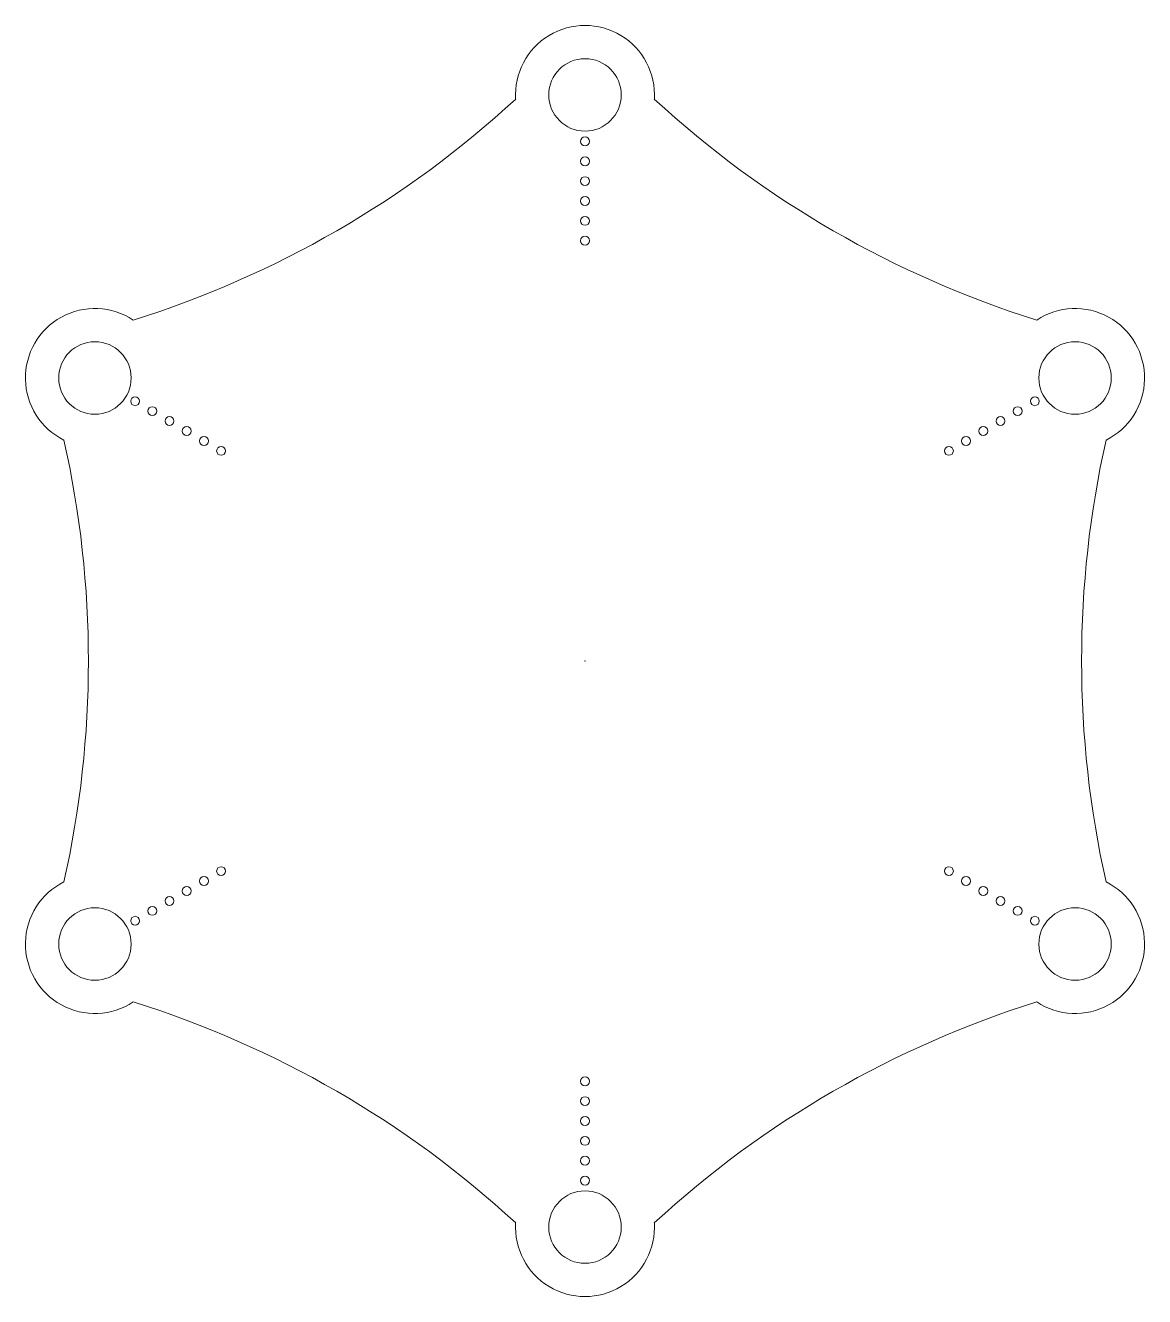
# Model space of a CAD drawing. Header units: millimetres. Extents: x -56 to 56, y -64 to 64.
import ezdxf

# ---------------------------------------------------------------- set-up
doc = ezdxf.new("R2010")
doc.units = ezdxf.units.MM

msp = doc.modelspace()

# ---------------------------------------------------------------- linework, layer by layer
at = {"color": 7, "linetype": 'Continuous', "lineweight": 15}
for centre, radius in [((0, 57), 3.65), ((0, 52.32), 0.45), ((0, 50.32), 0.45), ((0, 48.32), 0.45), ((0, 46.32), 0.45), ((0, 44.32), 0.45), ((0, 42.32), 0.45), ((-49.36, 28.5), 3.65), ((49.36, 28.5), 3.65), ((-45.31, 26.16), 0.45), ((-43.58, 25.16), 0.45), ((43.58, 25.16), 0.45), ((45.31, 26.16), 0.45), ((-41.85, 24.16), 0.45), ((41.85, 24.16), 0.45), ((-40.11, 23.16), 0.45), ((40.11, 23.16), 0.45), ((-38.38, 22.16), 0.45), ((38.38, 22.16), 0.45), ((-36.65, 21.16), 0.45), ((36.65, 21.16), 0.45), ((0, 0), 0.0001), ((-38.38, -22.16), 0.45), ((-36.65, -21.16), 0.45), ((36.65, -21.16), 0.45), ((38.38, -22.16), 0.45), ((-40.11, -23.16), 0.45), ((40.11, -23.16), 0.45), ((-41.85, -24.16), 0.45), ((41.85, -24.16), 0.45), ((-49.36, -28.5), 3.65), ((-43.58, -25.16), 0.45), ((43.58, -25.16), 0.45), ((49.36, -28.5), 3.65), ((-45.31, -26.16), 0.45), ((45.31, -26.16), 0.45), ((0, -42.32), 0.45), ((0, -44.32), 0.45), ((0, -46.32), 0.45), ((0, -48.32), 0.45), ((0, -50.32), 0.45), ((0, -52.32), 0.45), ((0, -57), 3.65)]:
    msp.add_circle(centre, radius, dxfattribs=at)
for centre, radius, start, end in [((0, 57), 7, 356.4796, 183.5204), ((-75.88, 131.43), 101.74, 287.3761, 312.6239), ((75.88, 131.43), 101.74, 227.3761, 252.6239), ((-49.36, 28.5), 7, 56.4796, 243.5204), ((49.36, 28.5), 7, 296.4796, 123.5204), ((-151.76, 0), 101.74, 347.3761, 12.6239), ((151.76, 0), 101.74, 167.3761, 192.6239), ((-49.36, -28.5), 7, 116.4796, 303.5204), ((49.36, -28.5), 7, 236.4796, 63.5204), ((-75.88, -131.43), 101.74, 47.3761, 72.6239), ((75.88, -131.43), 101.74, 107.3761, 132.6239), ((0, -57), 7, 176.4796, 3.5204)]:
    msp.add_arc(centre, radius, start, end, dxfattribs=at)

doc.saveas('drawing.dxf')
